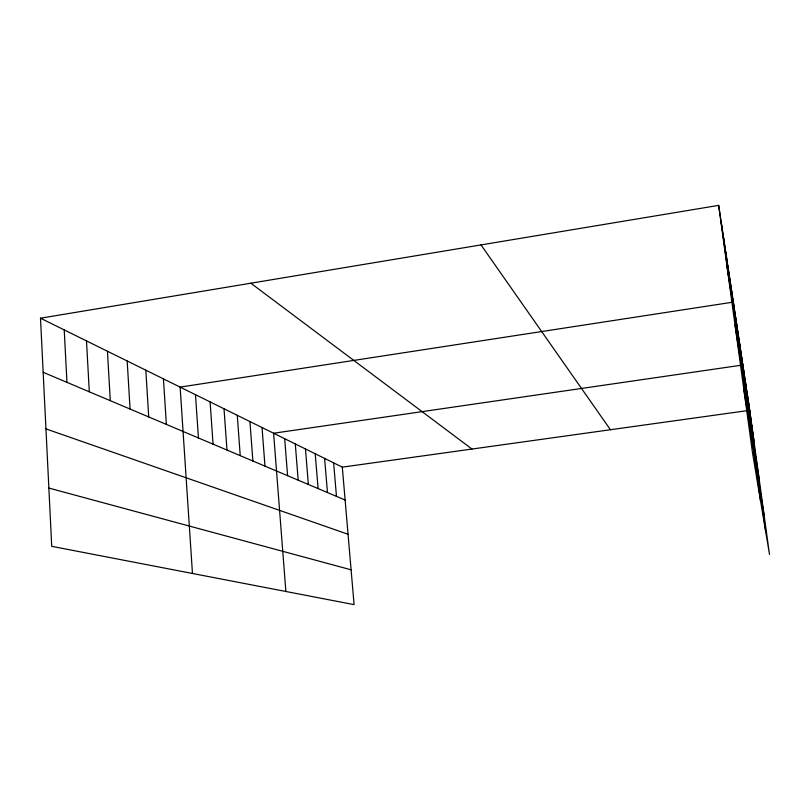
<?xml version="1.0" encoding="UTF-8"?>
<svg xmlns="http://www.w3.org/2000/svg" width="810" height="810" viewBox="0 0 810 810"><rect width="100%" height="100%" fill="white"/><g stroke="black" fill="none" stroke-linecap="round" stroke-linejoin="round"><path stroke-width="1.21" d="M40.5 318.208L342.306 467.147L354.081 604.635L51.729 546.335L40.5 318.208L718.672 205.365L749.736 410.295L769.5 554.455L752.439 452.365L718.672 205.365M342.306 467.147L749.736 410.295M48.863 488.065L351.105 569.815M45.947 428.895L348.057 534.256M43.163 372.286L345.121 500.023M250.857 283.206L471.987 449.054M481.018 244.914L610.426 429.735M743.793 389.144L764.488 517.924M735.034 325.043L759.375 480.624M726.661 263.797L754.454 444.751M747.974 398.702L753.695 439.749M747.043 392.526L752.055 429.097M745.048 379.363L751.184 423.427M765.764 532.109L742.871 364.986L273.598 433.239L285.869 591.482M741.697 357.281L747.286 398.044M739.186 340.716L746.192 390.916M737.839 331.806L743.833 375.577M736.412 322.421L742.557 367.294M734.913 312.528L741.221 358.557M760.549 500.884L733.333 302.089L180.124 387.109L192.466 573.47M731.612 290.709L738.254 339.289M729.78 278.64L736.624 328.627M727.836 265.812L734.883 317.287M725.76 252.163L733.02 305.218M723.553 237.603L731.045 292.339M721.194 222.041L728.929 278.559M333.629 462.864L336.464 496.368M324.608 458.409L327.463 492.551M315.222 453.782L318.097 488.592M305.461 448.963L308.347 484.471M295.285 443.941L298.181 480.168M284.675 438.706L287.591 475.693M262.035 427.538L264.971 466.125M249.936 421.565L252.882 461.011M237.279 415.317L240.236 455.655M224.016 408.777L226.972 450.046M210.104 401.902L213.05 444.153M195.483 394.693L198.44 437.977M163.438 378.877L166.364 424.41M145.82 370.18L148.726 416.947M127.19 360.987L130.066 409.05M107.447 351.246L110.281 400.687M86.498 340.909L89.292 391.797M64.223 329.913L66.957 382.35"/></g></svg>
